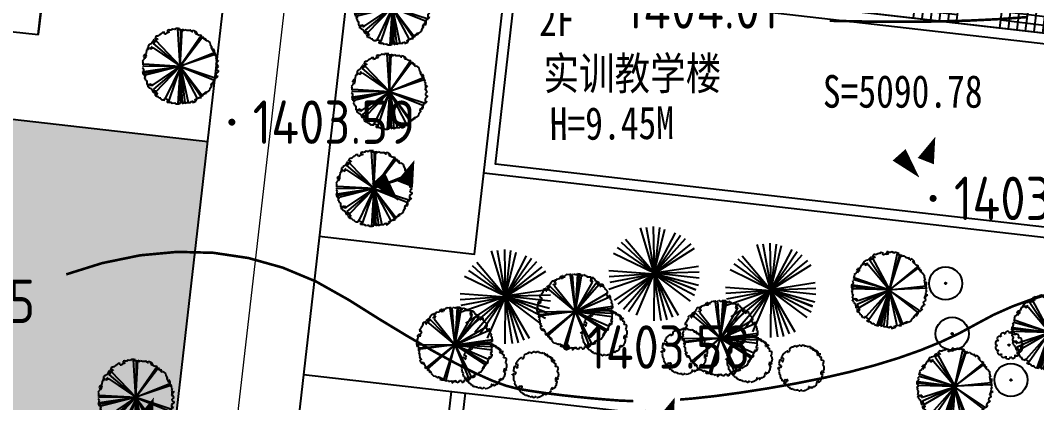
# Model space of a CAD drawing. Extents: x -2226 to 12369489, y -12501589 to 2275.
# Drawn here: x 5664064.1 to 5664122.6, y -6547924.3 to -6547902.3 of the extents above; entities that cross this region are included whole.
import ezdxf
from ezdxf.enums import TextEntityAlignment as Align

# ---------------------------------------------------------------- set-up
doc = ezdxf.new("R2010")
doc.units = 0
doc.header["$LTSCALE"] = 1000
doc.header["$MEASUREMENT"] = 0
doc.linetypes.add('DASHDOT2', pattern=[0.5, 0.25, -0.125, 0, -0.125])
doc.layers.get('0').update_dxf_attribs({"linetype": 'CONTINUOUS'})
for name, color, linetype in [('0-road', 33, 'CONTINUOUS'), ('0-tree', 93, 'CONTINUOUS'), ('A绿-1', 94, 'CONTINUOUS'), ('E_STAIR', 3, 'CONTINUOUS'), ('GN-草地', 7, 'CONTINUOUS'), ('PUB_TEXT', 7, 'CONTINUOUS'), ('STAIR', 2, 'CONTINUOUS'), ('WALL', 2, 'CONTINUOUS'), ('周边地形图', 8, 'CONTINUOUS'), ('平面树例', 3, 'CONTINUOUS'), ('建筑', 50, 'CONTINUOUS'), ('车行道', 5, 'CONTINUOUS')]:
    doc.layers.add(name, color=color, linetype=linetype)
doc.layers.add('道路红线', color=1, linetype='CONTINUOUS', lineweight=0)
doc.styles.add('HT', font='simhei.ttf', dxfattribs={"width": 0.8})
doc.styles.get("Standard").update_dxf_attribs({"font": 'GBENOR', "bigfont": 'GBCBIG'})

# ---------------------------------------------------------------- blocks, each defined once
blk = doc.blocks.new('gc090')
for points in [[(1.067, 1.447, 0, 1, 0), (0.52, 0.049, 1, 1, 0)], [(-1.016, 0.411, 1, 0, 0), (0.151, -0.902, 0, 0, 0)]]:
    blk.add_lwpolyline(points, format="xyseb")
blk = doc.blocks.new('QAWE32')
at = {"layer": 'WALL', "ltscale": 10}
for points in [[(4192359, -5847223), (4192359, -5825623), (4264959, -5825623), (4264959, -5882323), (4192359, -5882323), (4192359, -5870623), (4257159, -5870623), (4257159, -5865223), (4250157, -5865223), (4250157, -5852623), (4257159, -5852623), (4257159, -5847223), (4192359, -5847223)], [(4192959, -5846623), (4192959, -5826223), (4264359, -5826223), (4264359, -5881723), (4192959, -5881723), (4192959, -5871223), (4257759, -5871223), (4257759, -5864623), (4250757, -5864623), (4250757, -5853223), (4257759, -5853223), (4257759, -5846623)]]:
    blk.add_lwpolyline(points, close=True, dxfattribs=at)
blk = doc.blocks.new('WER23')
at = {"layer": 'E_STAIR', "color": 6}
blk.add_line((4152776, -5824747), (4157876, -5824747), dxfattribs=at)
at = {"layer": 'STAIR', "color": 6}
blk.add_lwpolyline([(4157876, -5826347), (4157876, -5824747), (4155326, -5824747)], dxfattribs=at)
blk = doc.blocks.new('wqeqweq')
at = {"layer": '0-tree', "color": 76}
for p, q in [((164421, -121681), (164339, -121702)), ((164339, -121702), (164339, -121784)), ((164483, -121702), (164421, -121681)), ((164545, -121691), (164483, -121702)), ((164638, -121629), (164545, -121691)), ((164741, -121650), (164638, -121629)), ((164762, -121681), (164741, -121650)), ((164803, -121609), (164762, -121681)), ((164855, -121598), (164803, -121609)), ((164979, -121598), (164855, -121598)), ((165084, -123763), (164948, -121609)), ((164948, -121609), (164969, -121650)), ((164969, -121650), (165031, -121660)), ((165062, -121609), (164979, -121598)), ((165031, -121660), (165062, -121691)), ((165041, -121640), (165062, -121609)), ((165041, -121691), (165041, -121640)), ((165092, -121681), (165041, -121691)), ((165062, -121691), (165092, -121691)), ((165084, -123763), (165185, -121629)), ((165092, -121691), (165084, -123763)), ((165123, -121660), (165092, -121681)), ((165154, -121691), (165123, -121660)), ((165144, -121733), (165154, -121691)), ((165185, -121629), (165258, -121681)), ((165258, -121681), (165196, -121702)), ((165196, -121702), (165247, -121712)), ((165247, -121712), (165330, -121671)), ((165330, -121671), (165351, -121650)), ((165351, -121650), (165454, -121702)), ((165454, -121702), (165516, -121702)), ((165516, -121702), (165536, -121702)), ((165536, -121702), (165660, -121702)), ((165722, -121753), (165640, -121681)), ((165640, -121681), (165733, -121753)), ((165660, -121702), (165722, -121753)), ((165805, -121774), (165784, -121691)), ((165784, -121691), (165857, -121712)), ((165857, -121712), (165980, -121774)), ((163533, -122269), (163492, -122352)), ((163513, -122372), (163585, -122331)), ((163585, -122259), (163533, -122269)), ((163533, -122455), (163647, -122279)), ((163585, -122331), (163585, -122259)), ((163647, -122104), (163626, -122207)), ((163626, -122207), (163647, -122166)), ((163688, -122042), (163647, -122104)), ((163647, -122166), (163709, -122176)), ((163647, -122279), (165084, -123763)), ((163730, -122290), (163647, -122352)), ((163761, -122228), (163657, -122238)), ((163657, -122238), (163657, -122269)), ((163657, -122269), (163657, -122290)), ((163657, -122290), (163730, -122290)), ((163761, -122042), (163688, -122042)), ((163709, -122176), (163771, -122187)), ((163812, -122021), (163761, -122042)), ((163771, -122187), (163761, -122228)), ((163905, -121939), (163812, -122021)), ((163967, -121939), (163905, -121939)), ((164050, -121836), (163967, -121908)), ((163967, -121908), (163967, -121939)), ((164143, -121836), (164050, -121836)), ((164184, -121836), (164143, -121836)), ((164163, -121856), (164184, -121836)), ((164174, -121929), (164163, -121856)), ((164246, -121918), (164174, -121929)), ((164266, -121877), (164246, -121918)), ((164380, -121836), (164266, -121877)), ((164339, -121784), (164390, -121784)), ((164421, -121856), (164380, -121836)), ((164390, -121784), (164411, -121753)), ((164411, -121753), (164442, -121815)), ((164442, -121815), (164421, -121825)), ((164421, -121825), (164421, -121856)), ((166311, -121991), (165084, -123763)), ((165084, -123763), (166383, -122063)), ((165733, -121753), (165753, -121774)), ((165753, -121774), (165805, -121774)), ((166032, -121898), (165929, -121794)), ((165929, -121794), (165960, -121877)), ((165960, -121877), (166063, -121918)), ((165980, -121774), (166032, -121898)), ((166063, -121918), (166177, -121980)), ((166177, -121980), (166197, -121960)), ((166197, -121960), (166311, -121991)), ((166301, -122032), (166228, -121970)), ((166228, -121970), (166228, -122021)), ((166228, -122021), (166311, -122104)), ((166332, -122094), (166301, -122032)), ((166311, -122104), (166435, -122187)), ((166466, -122166), (166332, -122094)), ((166383, -122063), (166383, -122145)), ((166383, -122145), (166466, -122187)), ((166435, -122187), (166528, -122279)), ((166486, -122197), (166466, -122166)), ((166466, -122187), (166559, -122248)), ((166569, -122218), (166486, -122197)), ((166528, -122279), (166600, -122310)), ((166559, -122248), (166569, -122218)), ((166600, -122310), (166631, -122290)), ((166631, -122290), (166776, -122403)), ((163141, -122868), (163120, -122991)), ((163244, -122806), (163141, -122826)), ((163141, -122826), (163141, -122868)), ((163244, -122713), (163193, -122713)), ((163193, -122713), (163244, -122806)), ((163203, -122744), (163306, -122672)), ((163224, -122682), (163203, -122744)), ((163275, -122579), (163224, -122579)), ((163224, -122579), (163224, -122682)), ((163244, -122775), (163244, -122713)), ((163317, -122517), (163275, -122579)), ((163306, -122672), (163327, -122754)), ((163399, -122475), (163317, -122517)), ((163327, -122754), (163409, -122775)), ((163430, -122465), (163399, -122475)), ((163409, -122775), (163451, -122702)), ((163451, -122651), (163420, -122630)), ((163420, -122630), (163440, -122713)), ((163492, -122352), (163430, -122465)), ((163440, -122713), (163513, -122702)), ((163451, -122702), (163451, -122651)), ((163554, -122434), (163513, -122372)), ((163513, -122702), (165084, -123763)), ((165084, -123763), (163533, -122455)), ((163585, -122393), (163554, -122434)), ((163595, -122362), (163585, -122393)), ((163647, -122352), (163595, -122362)), ((166776, -122403), (166807, -122527)), ((166807, -122527), (166910, -122692)), ((166910, -122692), (166858, -122672)), ((166858, -122672), (166858, -122692)), ((166858, -122692), (166899, -122795)), ((166899, -122795), (166920, -122816)), ((166920, -122816), (166982, -122754)), ((166972, -122899), (166930, -122785)), ((167044, -122971), (166972, -122899)), ((166982, -122754), (167013, -122806)), ((167013, -122806), (167034, -122878)), ((167034, -122878), (167044, -123002)), ((162996, -123363), (162893, -123476)), ((162893, -123476), (162924, -123507)), ((162996, -123115), (162976, -123208)), ((162976, -123208), (162986, -123177)), ((163017, -123270), (162976, -123322)), ((162976, -123322), (162996, -123363)), ((162986, -123177), (163162, -123136)), ((163120, -123033), (162996, -123115)), ((163048, -123353), (163017, -123270)), ((163162, -123136), (163038, -123167)), ((163038, -123167), (163110, -123208)), ((163058, -123260), (163048, -123353)), ((163100, -123239), (163058, -123239)), ((163058, -123239), (163058, -123260)), ((163110, -123208), (163100, -123239)), ((163120, -122991), (163120, -123033)), ((165084, -123763), (167044, -122971)), ((167147, -123084), (165084, -123763)), ((167044, -123002), (167065, -123084)), ((167065, -123084), (167127, -123095)), ((167127, -123105), (167085, -123198)), ((167085, -123198), (167127, -123229)), ((167127, -123095), (167147, -123084)), ((167127, -123229), (167168, -123249)), ((167168, -123249), (167137, -123373)), ((167137, -123373), (167158, -123425)), ((167158, -123425), (167168, -123538)), ((167281, -123445), (167168, -123590)), ((167178, -123456), (167281, -123445)), ((167178, -123559), (167178, -123456)), ((162893, -123837), (162934, -123879)), ((162955, -124095), (162914, -124064)), ((162914, -124064), (162934, -124157)), ((162924, -123507), (162924, -123631)), ((162924, -123631), (162924, -123703)), ((162924, -123703), (162986, -123641)), ((162934, -123879), (162965, -123951)), ((162955, -123786), (162945, -123755)), ((162955, -124023), (162945, -124075)), ((162945, -124075), (162976, -124075)), ((165084, -123763), (162955, -123786)), ((165084, -123763), (162955, -124188)), ((162965, -123951), (162955, -123992)), ((162955, -123992), (162955, -124023)), ((162976, -124075), (165084, -123763)), ((162986, -123641), (165084, -123763)), ((165041, -123788), (163065, -124290)), ((163513, -124849), (165084, -123788)), ((165084, -123788), (163533, -125096)), ((163647, -125272), (165084, -123788)), ((165106, -123778), (164211, -125622)), ((165078, -123825), (164426, -125734)), ((165084, -123788), (164948, -125942)), ((165092, -125860), (165084, -123788)), ((165084, -123788), (165185, -125922)), ((166311, -125561), (165084, -123788)), ((165084, -123788), (166383, -125488)), ((167147, -124467), (165084, -123788)), ((165084, -123788), (167044, -124580)), ((165087, -123778), (165534, -125864)), ((165087, -123797), (166056, -125631)), ((165087, -123806), (165339, -125883)), ((167168, -123538), (167137, -123662)), ((167137, -123662), (167168, -123672)), ((167261, -123796), (167158, -123889)), ((167158, -123889), (167168, -123992)), ((167168, -123672), (167178, -123559)), ((167168, -123590), (167189, -123672)), ((167168, -123992), (167261, -124013)), ((167261, -124085), (167168, -124168)), ((167189, -123672), (167261, -123796)), ((167261, -124013), (167261, -124085)), ((162934, -124157), (162945, -124250)), ((162945, -124250), (163017, -124261)), ((162955, -124147), (162955, -124095)), ((162955, -124188), (162955, -124147)), ((163027, -124384), (162996, -124405)), ((162996, -124405), (163058, -124488)), ((163017, -124261), (163079, -124281)), ((163058, -124395), (163027, -124384)), ((163089, -124291), (163048, -124302)), ((163048, -124302), (163058, -124395)), ((163058, -124488), (163069, -124570)), ((163069, -124570), (163100, -124570)), ((163079, -124281), (163089, -124291)), ((163100, -124570), (163141, -124601)), ((163141, -124601), (163151, -124642)), ((163151, -124642), (163151, -124735)), ((166972, -124653), (166930, -124766)), ((167044, -124580), (166972, -124653)), ((167013, -124745), (167034, -124673)), ((167034, -124673), (167044, -124549)), ((167044, -124549), (167065, -124467)), ((167065, -124467), (167127, -124457)), ((167137, -124446), (167096, -124426)), ((167096, -124426), (167096, -124488)), ((167127, -124457), (167147, -124467)), ((167168, -124168), (167137, -124178)), ((167137, -124178), (167137, -124343)), ((167137, -124343), (167158, -124343)), ((167178, -124415), (167137, -124446)), ((167158, -124343), (167220, -124312)), ((167220, -124312), (167178, -124415)), ((163151, -124735), (163162, -124818)), ((163162, -124818), (163358, -124807)), ((163224, -124869), (163203, -124807)), ((163203, -124807), (163306, -124880)), ((163224, -124972), (163224, -124869)), ((163275, -124972), (163224, -124972)), ((163317, -125034), (163275, -124972)), ((163306, -124880), (163327, -124797)), ((163399, -125076), (163317, -125034)), ((163327, -124797), (163409, -124776)), ((163358, -124807), (163337, -124880)), ((163430, -125086), (163399, -125076)), ((163409, -124776), (163451, -124849)), ((163420, -124921), (163440, -124838)), ((163451, -124900), (163420, -124921)), ((163492, -125199), (163430, -125086)), ((163440, -124838), (163513, -124849)), ((163451, -124849), (163451, -124900)), ((163533, -125282), (163492, -125199)), ((163554, -125117), (163513, -125179)), ((163513, -125179), (163585, -125220)), ((163533, -125096), (163647, -125272)), ((163585, -125158), (163554, -125117)), ((163595, -125189), (163585, -125158)), ((163585, -125220), (163585, -125292)), ((163647, -125199), (163595, -125189)), ((163730, -125261), (163647, -125199)), ((166528, -125272), (166600, -125241)), ((166600, -125241), (166631, -125261)), ((166631, -125261), (166776, -125148)), ((166776, -125148), (166807, -125024)), ((166807, -125024), (166910, -124859)), ((166858, -124859), (166899, -124756)), ((166910, -124859), (166858, -124880)), ((166858, -124880), (166858, -124859)), ((166899, -124756), (166920, -124735)), ((166920, -124735), (166982, -124797)), ((166982, -124797), (167013, -124745)), ((163585, -125292), (163533, -125282)), ((163647, -125447), (163626, -125344)), ((163626, -125344), (163647, -125385)), ((163647, -125385), (163709, -125375)), ((163688, -125509), (163647, -125447)), ((163657, -125282), (163657, -125261)), ((163657, -125261), (163730, -125261)), ((163657, -125313), (163657, -125282)), ((163761, -125323), (163657, -125313)), ((163761, -125509), (163688, -125509)), ((163709, -125375), (163771, -125365)), ((163771, -125365), (163761, -125323)), ((163812, -125530), (163761, -125509)), ((163905, -125612), (163812, -125530)), ((163967, -125612), (163905, -125612)), ((163967, -125643), (163967, -125612)), ((164050, -125715), (163967, -125643)), ((164143, -125715), (164050, -125715)), ((164184, -125715), (164143, -125715)), ((164174, -125623), (164163, -125695)), ((164163, -125695), (164184, -125715)), ((164246, -125633), (164174, -125623)), ((164266, -125674), (164246, -125633)), ((164380, -125715), (164266, -125674)), ((164339, -125850), (164339, -125767)), ((164339, -125767), (164390, -125767)), ((164421, -125695), (164380, -125715)), ((164390, -125767), (164411, -125798)), ((164411, -125798), (164442, -125736)), ((164421, -125726), (164421, -125695)), ((164442, -125736), (164421, -125726)), ((165144, -125819), (165154, -125860)), ((165196, -125850), (165247, -125839)), ((165247, -125839), (165330, -125880)), ((165722, -125798), (165640, -125870)), ((165640, -125870), (165733, -125798)), ((165660, -125850), (165722, -125798)), ((165733, -125798), (165753, -125777)), ((165753, -125777), (165805, -125777)), ((165805, -125777), (165784, -125860)), ((165784, -125860), (165857, -125839)), ((165857, -125839), (165980, -125777)), ((166032, -125653), (165929, -125757)), ((165929, -125757), (165960, -125674)), ((165960, -125674), (166063, -125633)), ((165980, -125777), (166032, -125653)), ((166063, -125633), (166177, -125571)), ((166177, -125571), (166197, -125592)), ((166197, -125592), (166311, -125561)), ((166228, -125530), (166311, -125447)), ((166301, -125519), (166228, -125581)), ((166228, -125581), (166228, -125530)), ((166332, -125457), (166301, -125519)), ((166311, -125447), (166435, -125365)), ((166466, -125385), (166332, -125457)), ((166383, -125406), (166466, -125365)), ((166383, -125488), (166383, -125406)), ((166435, -125365), (166528, -125272)), ((166466, -125365), (166559, -125303)), ((166486, -125354), (166466, -125385)), ((166569, -125334), (166486, -125354)), ((166559, -125303), (166569, -125334)), ((164421, -125870), (164339, -125850)), ((164483, -125850), (164421, -125870)), ((164545, -125860), (164483, -125850)), ((164638, -125922), (164545, -125860)), ((164741, -125901), (164638, -125922)), ((164762, -125870), (164741, -125901)), ((164803, -125942), (164762, -125870)), ((164855, -125953), (164803, -125942)), ((164979, -125953), (164855, -125953)), ((164948, -125942), (164969, -125901)), ((164969, -125901), (165031, -125891)), ((165062, -125942), (164979, -125953)), ((165031, -125891), (165062, -125860)), ((165092, -125870), (165041, -125860)), ((165041, -125860), (165041, -125911)), ((165041, -125911), (165062, -125942)), ((165062, -125860), (165092, -125860)), ((165123, -125891), (165092, -125870)), ((165154, -125860), (165123, -125891)), ((165185, -125922), (165258, -125870)), ((165258, -125870), (165196, -125850)), ((165330, -125880), (165351, -125901)), ((165351, -125901), (165454, -125850)), ((165454, -125850), (165516, -125850)), ((165516, -125850), (165536, -125850)), ((165536, -125850), (165660, -125850))]:
    blk.add_line(p, q, dxfattribs=at)
for centre, radius in [((165078, -123769), 85.9), ((165069, -123732), 75.1), ((165056, -123787), 34.9), ((165106, -123778), 75.1), ((165083, -123767), 42.8)]:
    blk.add_circle(centre, radius, dxfattribs=at)
blk = doc.blocks.new('041')
at = {"layer": 'A绿-1', "color": 0}
for radius in [953, 47.6]:
    blk.add_circle((-41, -2), radius, dxfattribs=at)
blk = doc.blocks.new('002')
at = {"layer": 'A绿-1', "color": 95}
for radius in [57.2, 28.6]:
    blk.add_circle((-10, -31), radius, dxfattribs=at)
for centre, start, end in [((-386, 838), 14.02807, 208.77666), ((1, 916), 350.02807, 184.77666), ((385, 830), 326.02807, 160.77666), ((-953, -120), 86.02807, 280.77666), ((-907, 272), 62.02807, 256.77666), ((-707, 610), 38.02807, 232.77666), ((701, 595), 302.02807, 136.77666), ((894, 251), 278.02807, 112.77666), ((931, -141), 254.02807, 88.77666), ((-835, -495), 110.02807, 304.77666), ((-575, -791), 134.02807, 328.77666), ((538, -804), 206.02807, 40.77666), ((805, -514), 230.02807, 64.77666), ((-217, -955), 158.02807, 352.77666), ((176, -960), 182.02807, 16.77666)]:
    blk.add_arc(centre, 197, start, end, dxfattribs=at)
blk = doc.blocks.new('A$C0EA44CD6')
at = {"layer": '平面树例', "color": 95}
for p, q in [((642, 2327), (1247, 1253)), ((1247, 1253), (772, 2398)), ((936, 2462), (1247, 1253)), ((1248, 1259), (1128, 2505)), ((1283, 2488), (1248, 1259)), ((1263, 1259), (1425, 2502)), ((1270, 2488), (1263, 1259)), ((1616, 2455), (1263, 1252)), ((1263, 1252), (2103, 2272)), ((1248, 1259), (209, 2052)), ((2202, 2157), (1263, 1259)), ((1263, 1259), (2329, 2029)), ((1240, 1253), (43, 1725)), ((134, 1912), (1240, 1253)), ((2399, 1887), (1270, 1252)), ((1270, 1252), (2484, 1698)), ((1277, 1253), (0, 1408)), ((14, 1563), (1270, 1253)), ((1277, 1253), (0, 1097)), ((14, 942), (1270, 1253)), ((1240, 1252), (43, 780)), ((134, 593), (1240, 1252)), ((1248, 1246), (209, 453)), ((642, 178), (1247, 1252)), ((1247, 1252), (772, 107)), ((936, 43), (1247, 1252)), ((1248, 1246), (1128, 0)), ((1263, 1253), (1778, 118)), ((1905, 192), (1263, 1253)), ((1263, 1253), (2103, 233)), ((1616, 50), (1263, 1253)), ((1263, 1246), (2329, 476)), ((2399, 618), (1270, 1253)), ((1270, 1253), (2484, 807)), ((1270, 1253), (2498, 955)), ((2505, 1192), (1277, 1253))]:
    blk.add_line(p, q, dxfattribs=at)
blk = doc.blocks.new('A$C7CC94C5F')
at = {"layer": '0-tree', "color": 95}
for p, q in [((305, 1561, 0), (286, 1548, 0)), ((331, 1555, 0), (305, 1561, 0)), ((350, 1567, 0), (331, 1555, 0)), ((363, 1595, 0), (350, 1567, 0)), ((378, 1617, 0), (363, 1595, 0)), ((402, 1615, 0), (378, 1617, 0)), ((417, 1599, 0), (402, 1615, 0)), ((439, 1602, 0), (417, 1599, 0)), ((446, 1583, 0), (439, 1602, 0)), ((447, 1561, 0), (446, 1583, 0)), ((471, 1642, 0), (450, 1634, 0)), ((450, 1634, 0), (475, 1632, 0)), ((484, 1691, 0), (471, 1642, 0)), ((475, 1632, 0), (493, 1645, 0)), ((508, 1689, 0), (484, 1691, 0)), ((493, 1645, 0), (521, 1633, 0)), ((530, 1692, 0), (508, 1689, 0)), ((521, 1633, 0), (529, 1614, 0)), ((529, 1614, 0), (531, 1588, 0)), ((549, 1705, 0), (530, 1692, 0)), ((531, 1588, 0), (545, 1571, 0)), ((545, 1571, 0), (567, 1557, 0)), ((590, 1721, 0), (549, 1705, 0)), ((607, 1738, 0), (590, 1721, 0)), ((630, 1741, 0), (607, 1738, 0)), ((660, 1725, 0), (630, 1741, 0)), ((678, 1738, 0), (660, 1725, 0)), ((694, 1760, 0), (678, 1738, 0)), ((714, 1768, 0), (694, 1760, 0)), ((738, 1767, 0), (714, 1768, 0)), ((765, 1760, 0), (738, 1767, 0)), ((781, 1778, 0), (765, 1760, 0)), ((800, 1790, 0), (781, 1778, 0)), ((826, 1784, 0), (800, 1790, 0)), ((849, 1765, 0), (826, 1784, 0)), ((872, 1768, 0), (849, 1765, 0)), ((892, 1776, 0), (872, 1768, 0)), ((919, 1770, 0), (892, 1776, 0)), ((940, 1756, 0), (919, 1770, 0)), ((957, 1773, 0), (940, 1756, 0)), ((975, 1786, 0), (957, 1773, 0)), ((1018, 1758, 0), (975, 1786, 0)), ((1046, 1747, 0), (1018, 1758, 0)), ((1064, 1721, 0), (1046, 1747, 0)), ((1082, 1733, 0), (1064, 1721, 0)), ((1103, 1741, 0), (1082, 1733, 0)), ((1120, 1759, 0), (1103, 1741, 0)), ((1148, 1747, 0), (1120, 1759, 0)), ((1166, 1699, 0), (1148, 1747, 0)), ((1188, 1685, 0), (1166, 1699, 0)), ((1206, 1698, 0), (1188, 1685, 0)), ((1227, 1706, 0), (1206, 1698, 0)), ((1251, 1704, 0), (1243, 1707, 0)), ((1315, 1663, 0), (1251, 1704, 0)), ((1329, 1646, 0), (1315, 1663, 0)), ((1350, 1632, 0), (1329, 1646, 0)), ((1364, 1615, 0), (1350, 1632, 0)), ((1379, 1577, 0), (1364, 1615, 0)), ((1404, 1575, 0), (1379, 1577, 0)), ((1418, 1559, 0), (1404, 1575, 0)), ((40, 1244, 0), (49, 1220, 0)), ((61, 1230, 0), (40, 1244, 0)), ((49, 1220, 0), (66, 1199, 0)), ((91, 1214, 0), (61, 1230, 0)), ((66, 1199, 0), (84, 1151, 0)), ((106, 1236, 0), (91, 1214, 0)), ((119, 1264, 0), (106, 1236, 0)), ((112, 1161, 0), (128, 1179, 0)), ((126, 1288, 0), (119, 1264, 0)), ((139, 1315, 0), (126, 1288, 0)), ((128, 1179, 0), (145, 1157, 0)), ((145, 1340, 0), (139, 1315, 0)), ((160, 1362, 0), (145, 1340, 0)), ((167, 1387, 0), (160, 1362, 0)), ((228, 1432, 0), (166, 1409, 0)), ((166, 1409, 0), (167, 1387, 0)), ((245, 1450, 0), (228, 1432, 0)), ((258, 1499, 0), (245, 1450, 0)), ((273, 1521, 0), (258, 1499, 0)), ((286, 1548, 0), (273, 1521, 0)), ((463, 1539, 0), (447, 1561, 0)), ((484, 1547, 0), (463, 1539, 0)), ((500, 1526, 0), (484, 1547, 0)), ((520, 1534, 0), (500, 1526, 0)), ((530, 1510, 0), (520, 1534, 0)), ((556, 1503, 0), (530, 1510, 0)), ((569, 1530, 0), (556, 1503, 0)), ((567, 1557, 0), (569, 1530, 0)), ((1404, 1493, 0), (1419, 1515, 0)), ((1404, 1471, 0), (1404, 1493, 0)), ((1419, 1454, 0), (1404, 1471, 0)), ((1419, 1515, 0), (1418, 1559, 0)), ((1437, 1467, 0), (1419, 1454, 0)), ((1437, 1489, 0), (1437, 1467, 0)), ((1461, 1487, 0), (1437, 1489, 0)), ((1478, 1444, 0), (1461, 1487, 0)), ((1509, 1445, 0), (1478, 1444, 0)), ((1515, 1491, 0), (1508, 1467, 0)), ((1508, 1467, 0), (1509, 1445, 0)), ((1529, 1475, 0), (1515, 1491, 0)), ((1544, 1436, 0), (1529, 1475, 0)), ((1558, 1419, 0), (1544, 1436, 0)), ((1574, 1398, 0), (1558, 1419, 0)), ((1602, 1387, 0), (1574, 1398, 0)), ((1616, 1370, 0), (1602, 1387, 0)), ((1615, 1210, 0), (1638, 1213, 0)), ((1629, 1193, 0), (1615, 1210, 0)), ((1624, 1351, 0), (1616, 1370, 0)), ((1623, 1251, 0), (1640, 1269, 0)), ((1637, 1235, 0), (1623, 1251, 0)), ((1638, 1334, 0), (1624, 1351, 0)), ((1644, 1155, 0), (1629, 1193, 0)), ((1638, 1213, 0), (1637, 1235, 0)), ((1646, 1315, 0), (1638, 1334, 0)), ((1640, 1269, 0), (1646, 1293, 0)), ((1646, 1293, 0), (1646, 1315, 0)), ((1671, 1187, 0), (1679, 1168, 0)), ((1695, 1185, 0), (1671, 1187, 0)), ((1696, 1163, 0), (1695, 1185, 0)), ((13, 947, 0), (0, 898, 0)), ((0, 898, 0), (7, 878, 0)), ((7, 878, 0), (32, 877, 0)), ((17, 976, 0), (13, 947, 0)), ((24, 1000, 0), (17, 976, 0)), ((36, 1049, 0), (23, 1022, 0)), ((23, 1022, 0), (24, 1000, 0)), ((40, 814, 0), (27, 765, 0)), ((32, 877, 0), (52, 885, 0)), ((35, 1093, 0), (36, 1049, 0)), ((56, 1079, 0), (35, 1093, 0)), ((63, 817, 0), (40, 814, 0)), ((52, 885, 0), (75, 888, 0)), ((75, 1092, 0), (56, 1079, 0)), ((91, 784, 0), (63, 817, 0)), ((98, 1095, 0), (75, 1092, 0)), ((75, 888, 0), (109, 923, 0)), ((84, 1151, 0), (112, 1161, 0)), ((110, 796, 0), (91, 784, 0)), ((118, 1103, 0), (98, 1095, 0)), ((140, 841, 0), (103, 816, 0)), ((103, 816, 0), (110, 796, 0)), ((109, 923, 0), (138, 907, 0)), ((146, 1092, 0), (118, 1103, 0)), ((138, 907, 0), (132, 882, 0)), ((132, 882, 0), (133, 860, 0)), ((133, 860, 0), (140, 841, 0)), ((145, 1157, 0), (152, 1138, 0)), ((152, 1116, 0), (146, 1092, 0)), ((152, 1138, 0), (152, 1116, 0)), ((1658, 1138, 0), (1644, 1155, 0)), ((1646, 780, 0), (1658, 812, 0)), ((1657, 834, 0), (1676, 847, 0)), ((1658, 812, 0), (1657, 834, 0)), ((1679, 1146, 0), (1658, 1138, 0)), ((1676, 847, 0), (1697, 833, 0)), ((1679, 1168, 0), (1679, 1146, 0)), ((1687, 796, 0), (1681, 771, 0)), ((1712, 772, 0), (1687, 796, 0)), ((1712, 1142, 0), (1696, 1163, 0)), ((1697, 833, 0), (1718, 841, 0)), ((1733, 1128, 0), (1712, 1142, 0)), ((1718, 841, 0), (1734, 858, 0)), ((1741, 1109, 0), (1733, 1128, 0)), ((1734, 880, 0), (1740, 905, 0)), ((1734, 858, 0), (1734, 880, 0)), ((1735, 1041, 0), (1742, 1065, 0)), ((1751, 1019, 0), (1735, 1041, 0)), ((1739, 948, 0), (1752, 975, 0)), ((1740, 905, 0), (1739, 948, 0)), ((1742, 1065, 0), (1741, 1109, 0)), ((1759, 1000, 0), (1751, 1019, 0)), ((1752, 975, 0), (1759, 1000, 0)), ((27, 765, 0), (28, 743, 0)), ((28, 743, 0), (35, 724, 0)), ((35, 724, 0), (36, 702, 0)), ((36, 702, 0), (43, 682, 0)), ((43, 682, 0), (44, 661, 0)), ((44, 661, 0), (46, 634, 0)), ((46, 634, 0), (61, 595, 0)), ((61, 595, 0), (75, 579, 0)), ((75, 579, 0), (83, 560, 0)), ((83, 560, 0), (111, 526, 0)), ((111, 526, 0), (133, 469, 0)), ((133, 469, 0), (156, 472, 0)), ((155, 516, 0), (176, 502, 0)), ((156, 472, 0), (155, 516, 0)), ((176, 502, 0), (200, 500, 0)), ((200, 500, 0), (209, 476, 0)), ((222, 403, 0), (205, 386, 0)), ((209, 476, 0), (226, 454, 0)), ((226, 454, 0), (221, 425, 0)), ((221, 425, 0), (222, 403, 0)), ((1590, 455, 0), (1596, 479, 0)), ((1597, 436, 0), (1590, 455, 0)), ((1591, 389, 0), (1598, 414, 0)), ((1596, 479, 0), (1613, 497, 0)), ((1598, 414, 0), (1597, 436, 0)), ((1613, 497, 0), (1634, 505, 0)), ((1634, 505, 0), (1653, 518, 0)), ((1640, 756, 0), (1646, 780, 0)), ((1656, 734, 0), (1640, 756, 0)), ((1653, 518, 0), (1668, 540, 0)), ((1682, 728, 0), (1656, 734, 0)), ((1668, 540, 0), (1694, 594, 0)), ((1681, 771, 0), (1682, 728, 0)), ((1694, 594, 0), (1707, 643, 0)), ((1696, 711, 0), (1713, 729, 0)), ((1697, 689, 0), (1696, 711, 0)), ((1706, 665, 0), (1697, 689, 0)), ((1707, 643, 0), (1706, 665, 0)), ((1738, 766, 0), (1712, 772, 0)), ((1713, 729, 0), (1732, 741, 0)), ((1732, 741, 0), (1738, 766, 0)), ((205, 386, 0), (205, 364, 0)), ((205, 364, 0), (213, 345, 0)), ((213, 345, 0), (213, 323, 0)), ((213, 323, 0), (222, 299, 0)), ((222, 299, 0), (244, 285, 0)), ((244, 285, 0), (267, 266, 0)), ((267, 266, 0), (281, 249, 0)), ((281, 249, 0), (302, 235, 0)), ((302, 235, 0), (345, 186, 0)), ((345, 186, 0), (366, 172, 0)), ((366, 172, 0), (385, 185, 0)), ((385, 185, 0), (402, 202, 0)), ((402, 202, 0), (425, 183, 0)), ((425, 183, 0), (432, 164, 0)), ((432, 164, 0), (453, 150, 0)), ((453, 150, 0), (467, 134, 0)), ((467, 134, 0), (475, 114, 0)), ((475, 114, 0), (489, 98, 0)), ((489, 98, 0), (517, 86, 0)), ((517, 86, 0), (536, 99, 0)), ((536, 99, 0), (558, 102, 0)), ((558, 102, 0), (586, 91, 0)), ((586, 91, 0), (602, 70, 0)), ((602, 70, 0), (617, 31, 0)), ((617, 31, 0), (640, 34, 0)), ((640, 34, 0), (673, 69, 0)), ((673, 69, 0), (696, 51, 0)), ((696, 51, 0), (723, 44, 0)), ((723, 44, 0), (771, 41, 0)), ((771, 41, 0), (794, 44, 0)), ((794, 44, 0), (815, 30, 0)), ((815, 30, 0), (838, 11, 0)), ((838, 11, 0), (858, 19, 0)), ((858, 19, 0), (885, 12, 0)), ((885, 12, 0), (913, 1, 0)), ((913, 1, 0), (919, 26, 0)), ((918, 48, 0), (942, 68, 0)), ((919, 26, 0), (918, 48, 0)), ((942, 68, 0), (965, 49, 0)), ((965, 49, 0), (973, 30, 0)), ((973, 30, 0), (1007, 21, 0)), ((1020, 49, 0), (1007, 0, 0)), ((1007, 21, 0), (1024, 39, 0)), ((1017, 58, 0), (1032, 80, 0)), ((1024, 39, 0), (1017, 58, 0)), ((1044, 47, 0), (1020, 49, 0)), ((1032, 80, 0), (1054, 83, 0)), ((1066, 50, 0), (1044, 47, 0)), ((1054, 83, 0), (1097, 55, 0)), ((1085, 63, 0), (1066, 50, 0)), ((1126, 79, 0), (1085, 63, 0)), ((1097, 55, 0), (1142, 62, 0)), ((1143, 97, 0), (1126, 79, 0)), ((1142, 62, 0), (1168, 55, 0)), ((1166, 100, 0), (1143, 97, 0)), ((1196, 84, 0), (1166, 100, 0)), ((1168, 55, 0), (1209, 71, 0)), ((1214, 96, 0), (1196, 84, 0)), ((1209, 71, 0), (1232, 74, 0)), ((1229, 119, 0), (1214, 96, 0)), ((1250, 127, 0), (1229, 119, 0)), ((1232, 74, 0), (1248, 92, 0)), ((1246, 179, 0), (1268, 204, 0)), ((1247, 157, 0), (1246, 179, 0)), ((1254, 138, 0), (1247, 157, 0)), ((1248, 92, 0), (1255, 116, 0)), ((1274, 125, 0), (1250, 127, 0)), ((1255, 116, 0), (1254, 138, 0)), ((1268, 204, 0), (1293, 203, 0)), ((1301, 118, 0), (1274, 125, 0)), ((1293, 203, 0), (1322, 186, 0)), ((1317, 136, 0), (1301, 118, 0)), ((1336, 149, 0), (1317, 136, 0)), ((1322, 186, 0), (1343, 194, 0)), ((1362, 142, 0), (1336, 149, 0)), ((1343, 194, 0), (1362, 207, 0)), ((1361, 229, 0), (1386, 227, 0)), ((1362, 207, 0), (1361, 229, 0)), ((1385, 123, 0), (1362, 142, 0)), ((1386, 227, 0), (1414, 216, 0)), ((1414, 216, 0), (1432, 229, 0)), ((1432, 229, 0), (1447, 251, 0)), ((1446, 317, 0), (1466, 325, 0)), ((1453, 297, 0), (1446, 317, 0)), ((1447, 251, 0), (1454, 276, 0)), ((1454, 276, 0), (1453, 297, 0)), ((1466, 325, 0), (1493, 318, 0)), ((1493, 318, 0), (1541, 315, 0)), ((1541, 315, 0), (1560, 327, 0)), ((1560, 327, 0), (1577, 345, 0)), ((1577, 345, 0), (1592, 367, 0)), ((1592, 367, 0), (1591, 389, 0))]:
    blk.add_line(p, q, dxfattribs=at)
at = {"layer": '0-tree', "color": 95, "width": 1, "flags": 1}
for tag, p in [('ITEM', (754, 862, 0)), ('SIZE', (872, 907, 0))]:
    blk.add_attdef(tag, p, '', height=73.7, rotation=291.0348, dxfattribs=at)

msp = doc.modelspace()

# ---------------------------------------------------------------- hatches: boundary and pattern name
h = msp.add_hatch()
h.set_pattern_fill('AR-SAND', color=64, scale=0.5, angle=353.45116, style=0)
h.set_pattern_definition([(30.951161, (5657629.2998, -6541699.9984), (0.078586046, 0.96071782), [0, -0.76, 0, -0.85, 0, -0.8125]), (0.951161, (5657629.2998, -6541699.9984), (1.04004746, 1.30094419), [0, -0.41, 0, -0.685, 0, -0.2625]), (320.951161, (5657628.6888, -6541699.9282), (1.54723375, -0.17477301), [0, -0.25, 0, -0.9, 0, -1.175]), (310.951161, (5657628.6888, -6541699.9282), (1.5433053, 0.26454987), [0, -0.125, 0, -0.59, 0, -0.675])])
edge = h.paths.add_edge_path()
edge.add_line((5664074.851, -6547909.248), (5664071.708, -6547936.627))
edge.add_line((5664071.708, -6547936.627), (5664069.975, -6547936.028))
edge.add_line((5664069.975, -6547936.028), (5664050.367, -6547928.781))
edge.add_arc((5664039.671, -6547919.204), 14.357, 318.16022, 350.04397)
edge.add_arc((5664038.782, -6547919.46), 15.193, 351.57445, 383.90934)
edge.add_arc((5664029.237, -6547923.541), 25.574, 23.60062, 42.79703)
edge.add_line((5664048.002, -6547906.166), (5664074.851, -6547909.248))
at = {"layer": 'GN-草地'}
h = msp.add_hatch(dxfattribs=at)
h.set_pattern_fill('LZX_PAT003', color=8, scale=4, angle=353, style=0)
h.set_pattern_definition([(353, (5693004.881, -6538473.5933), (0.30467336, 2.48136538), []), (353, (5693004.942, -6538473.097), (0.6093467, 4.96273076), [2.5, -2.5]), (353, (5693005.003, -6538472.601), (0.6093467, 4.96273076), [2.5, -2.5]), (353, (5693005.064, -6538472.1045), (0.6093467, 4.96273076), [2.5, -2.5]), (353, (5693005.125, -6538471.608), (0.6093467, 4.96273076), [2.5, -2.5]), (353, (5693005.2467, -6538470.6157), (0.6093467, 4.96273076), [-2.5, 2.5]), (353, (5693005.3076, -6538470.1194), (0.6093467, 4.96273076), [-2.5, 2.5]), (353, (5693005.3686, -6538469.623), (0.6093467, 4.96273076), [-2.5, 2.5]), (353, (5693005.4295, -6538469.127), (0.6093467, 4.96273076), [-2.5, 2.5]), (83, (5693004.881, -6538473.5933), (-2.48136538, 0.30467336), []), (83, (5693005.3774, -6538473.654), (-4.96273076, 0.6093467), [2.5, -2.5]), (83, (5693005.8736, -6538473.715), (-4.96273076, 0.6093467), [2.5, -2.5]), (83, (5693006.37, -6538473.776), (-4.96273076, 0.6093467), [2.5, -2.5]), (83, (5693006.866, -6538473.837), (-4.96273076, 0.6093467), [2.5, -2.5]), (83, (5693007.8587, -6538473.959), (-4.96273076, 0.6093467), [-2.5, 2.5]), (83, (5693008.355, -6538474.02), (-4.96273076, 0.6093467), [-2.5, 2.5]), (83, (5693008.8513, -6538474.081), (-4.96273076, 0.6093467), [-2.5, 2.5]), (83, (5693009.3475, -6538474.1417), (-4.96273076, 0.6093467), [-2.5, 2.5])])
h.paths.add_polyline_path([(5664085.808, -6547875.175), (5664083.139, -6547898.423), (5664156.458, -6547906.84), (5664157.074, -6547901.475), (5664150.117, -6547900.676), (5664151.554, -6547888.158), (5664158.511, -6547888.957), (5664159.127, -6547883.592)])
h.paths.add_polyline_path([(5664134.579, -6547890.422), (5664139.049, -6547890.935), (5664138.536, -6547895.406), (5664134.066, -6547894.893)], flags=16)
h.paths.add_polyline_path([(5664119.871, -6547888.698), (5664119.358, -6547893.168), (5664114.888, -6547892.655), (5664115.401, -6547888.185)], flags=16)
h.paths.add_polyline_path([(5664099.96, -6547886.509), (5664099.447, -6547890.979), (5664094.976, -6547890.466), (5664095.489, -6547885.996)], flags=16)

# ---------------------------------------------------------------- linework, layer by layer
at = {"color": 99}
msp.add_lwpolyline([(5664083.139, -6547898.423), (5664085.808, -6547875.175), (5664159.127, -6547883.592), (5664158.511, -6547888.957), (5664152.15, -6547888.227), (5664151.554, -6547888.158), (5664150.117, -6547900.676), (5664157.074, -6547901.475), (5664156.458, -6547906.84)], close=True, dxfattribs=at)
at = {"color": 64}
for points in [[(5664062.929, -6547907.88), (5664074.851, -6547909.248)], [(5664081.27, -6547914.704), (5664090.212, -6547915.73), (5664090.746, -6547911.073)], [(5664080.358, -6547922.652), (5664166.393, -6547932.529)]]:
    msp.add_lwpolyline(points, dxfattribs=at)
at = {"layer": '0-road', "linetype": 'Continuous', "ltscale": 5}
for points in [[(5664088.875, -6547923.63), (5664087.552, -6547935.154)], [(5664089.67, -6547923.721), (5664088.347, -6547935.245)]]:
    msp.add_lwpolyline(points, dxfattribs=at)
at = {"layer": '周边地形图', "const_width": 0.15, "flags": 128}
msp.add_lwpolyline([(5664110.675, -6547902.299), (5664112.667, -6547902.342), (5664114.795, -6547902.358), (5664116.791, -6547902.34), (5664118.656, -6547902.29), (5664120.389, -6547902.206), (5664121.992, -6547902.09)], dxfattribs=at)
at = {"layer": '周边地形图', "const_width": 0.2, "flags": 128}
for points in [[(5664076.14, -6547908.135, 1), (5664076.34, -6547908.135, 1)], [(5664116.523, -6547912.522, 1), (5664116.723, -6547912.522, 1)], [(5664095.407, -6547921.079, 1), (5664095.607, -6547921.079, 1)]]:
    msp.add_lwpolyline(points, format="xyb", close=True, dxfattribs=at)
at = {"layer": '周边地形图', "const_width": 0.15}
for points in [[(5664066.701, -6547916.895), (5664068.777, -6547916.246), (5664070.959, -6547915.799), (5664073.088, -6547915.601), (5664075.165, -6547915.653), (5664077.191, -6547915.954), (5664079.164, -6547916.506), (5664081.086, -6547917.306), (5664082.956, -6547918.357), (5664084.721, -6547919.466), (5664086.331, -6547920.44), (5664087.784, -6547921.282), (5664089.082, -6547921.989), (5664090.223, -6547922.563), (5664091.208, -6547923.003), (5664092.038, -6547923.309), (5664092.711, -6547923.482), (5664093.322, -6547923.585), (5664093.967, -6547923.682), (5664094.646, -6547923.775), (5664095.357, -6547923.862), (5664096.102, -6547923.943), (5664096.88, -6547924.02), (5664097.691, -6547924.091), (5664098.536, -6547924.157), (5664099.367, -6547924.193)], [(5664102.05, -6547924.1), (5664102.792, -6547924.039), (5664104.11, -6547923.895), (5664105.529, -6547923.703), (5664107.05, -6547923.466), (5664108.672, -6547923.183), (5664110.299, -6547922.861), (5664111.835, -6547922.508), (5664113.279, -6547922.125), (5664114.631, -6547921.711), (5664115.891, -6547921.266), (5664117.06, -6547920.791), (5664118.137, -6547920.285), (5664119.122, -6547919.749), (5664120.108, -6547919.222), (5664121.184, -6547918.743), (5664122.352, -6547918.314), (5664123.612, -6547917.933)]]:
    msp.add_lwpolyline(points, dxfattribs=at)
at = {"layer": '车行道', "color": 5}
msp.add_line((5664097.247, -6547775.53), (5664077.278, -6547949.478), dxfattribs=at)
msp.add_lwpolyline([(5663934.568, -6547940.141), (5664062.571, -6547954.835, 0.414214), (5664070.324, -6547948.679), (5664090.293, -6547774.732, 0.414214), (5664084.137, -6547766.979), (5663956.133, -6547752.284, 0.414214), (5663948.381, -6547758.44), (5663928.412, -6547932.388, 0.414214)], format="xyb", close=True, dxfattribs=at)
at = {"layer": '道路红线', "linetype": 'DASHDOT2', "ltscale": 25}
msp.add_line((5664094.968, -6547764.699), (5664072.546, -6547960.012), dxfattribs=at)

# ---------------------------------------------------------------- block references
at = {"xscale": 0.00100000027785459, "yscale": 0.001000000163912773, "zscale": 0.001}
for name, p, rotation in [('WER23', (5670326.036, -6544436.662), 263.451181977391), ('QAWE32', (5660596.622, -6541588.993), 353.4511819773911)]:
    msp.add_blockref(name, p, dxfattribs=dict(at, rotation=rotation))
at = {"layer": '0-road', "xscale": 0.001000000163912773, "yscale": 0.001000000163912773, "zscale": 0.001}
for p in [(5663920.388, -6547777.747), (5663908.187, -6547781.145), (5663920.226, -6547782.598), (5663919.336, -6547788.178), (5663905.632, -6547800.198)]:
    msp.add_blockref('wqeqweq', p, dxfattribs=at)
at = {"layer": '0-road', "xscale": 0.001000000166595089, "yscale": 0.001000000163912773, "zscale": 0.001, "rotation": 344.1109033466107}
for p in [(5663989.216, -6547753.549), (5663998.433, -6547755.992), (5663992.978, -6547759.108)]:
    msp.add_blockref('wqeqweq', p, dxfattribs=at)
at = {"layer": '0-road', "extrusion": (0, 0, -1), "xscale": 0.000999999713899455, "yscale": 0.001000000163912773, "zscale": 0.001, "rotation": 265.6174685678751}
for p in [(-5663959.986, -6547763.892), (-5663968.348, -6547765.432), (-5663953.057, -6547765.805)]:
    msp.add_blockref('wqeqweq', p, dxfattribs=at)
at = {"layer": '0-tree', "color": 95, "xscale": 0.002084760270722478, "yscale": 0.002084759995341301, "zscale": 0.001, "rotation": 249.5098432661772}
for p in [(5664099.035, -6547913.484), (5664090.461, -6547914.809), (5664105.752, -6547914.437)]:
    msp.add_blockref('A$C0EA44CD6', p, dxfattribs=at)
at = {"layer": '0-tree', "color": 86, "xscale": 0.001000000166595089, "yscale": 0.001000000163912773, "zscale": 0.001, "rotation": 344.1109033466107}
for p in [(5664117.385, -6547917.425), (5664117.762, -6547920.322), (5664121.146, -6547922.984)]:
    msp.add_blockref('041', p, dxfattribs=at)
at = {"layer": '0-tree', "color": 16, "xscale": 0.0006999997066598374, "yscale": 0.0006999997422099113, "zscale": 0.001, "rotation": 344.1108541659935}
msp.add_blockref('002', (5664121.008, -6547920.949), dxfattribs=at)
at = {"layer": '周边地形图', "color": 8, "zscale": 0.001}
for p in [(5664115.683, -6547910.425), (5664085.683, -6547911.765), (5664070.683, -6547925.425), (5664100.683, -6547925.425)]:
    msp.add_blockref('gc090', p, dxfattribs=at)
at = {"layer": '建筑', "ltscale": 0.5, "extrusion": (0, 0, -1), "xscale": 0.001499999941080288, "yscale": 0.00150000024586916, "zscale": 0.001, "rotation": 201.1592885745395}
for p in [(-5664096.942, -6547918.51), (-5664101.57, -6547919.606), (-5664105.304, -6547920.05), (-5664090.013, -6547920.423), (-5664108.287, -6547920.559), (-5664092.996, -6547920.932)]:
    msp.add_blockref('A$C7CC94C5F', p, dxfattribs=at)

# ---------------------------------------------------------------- texts
at = {"layer": 'PUB_TEXT', "color": 7, "style": 'HT', "width": 0.8}
msp.add_text('2F', height=1.8776, rotation=0.60315, dxfattribs=at).set_placement((5664093.934, -6547903.182))
for s, p in [('实训教学楼', (5664094.182, -6547906.269)), ('S=5090.78', (5664110.277, -6547907.301))]:
    msp.add_text(s, height=1.8776, dxfattribs=at).set_placement(p)
at = {"layer": 'PUB_TEXT', "style": 'HT', "width": 0.8}
msp.add_text('H=9.45M', height=1.8776, rotation=0.60315, dxfattribs=at).set_placement((5664094.556, -6547909.17))
at = {"layer": '周边地形图'}
for s, p in [('1404.01', (5664098.851, -6547901.502)), ('1403.59', (5664077.44, -6547908.135)), ('1403.66', (5664117.823, -6547912.522)), ('1403.55', (5664055.556, -6547918.445)), ('1403.58', (5664096.707, -6547921.079))]:
    msp.add_text(s, height=2.5, dxfattribs=at).set_placement(p, align=Align.MIDDLE_LEFT)

doc.saveas('drawing.dxf')
